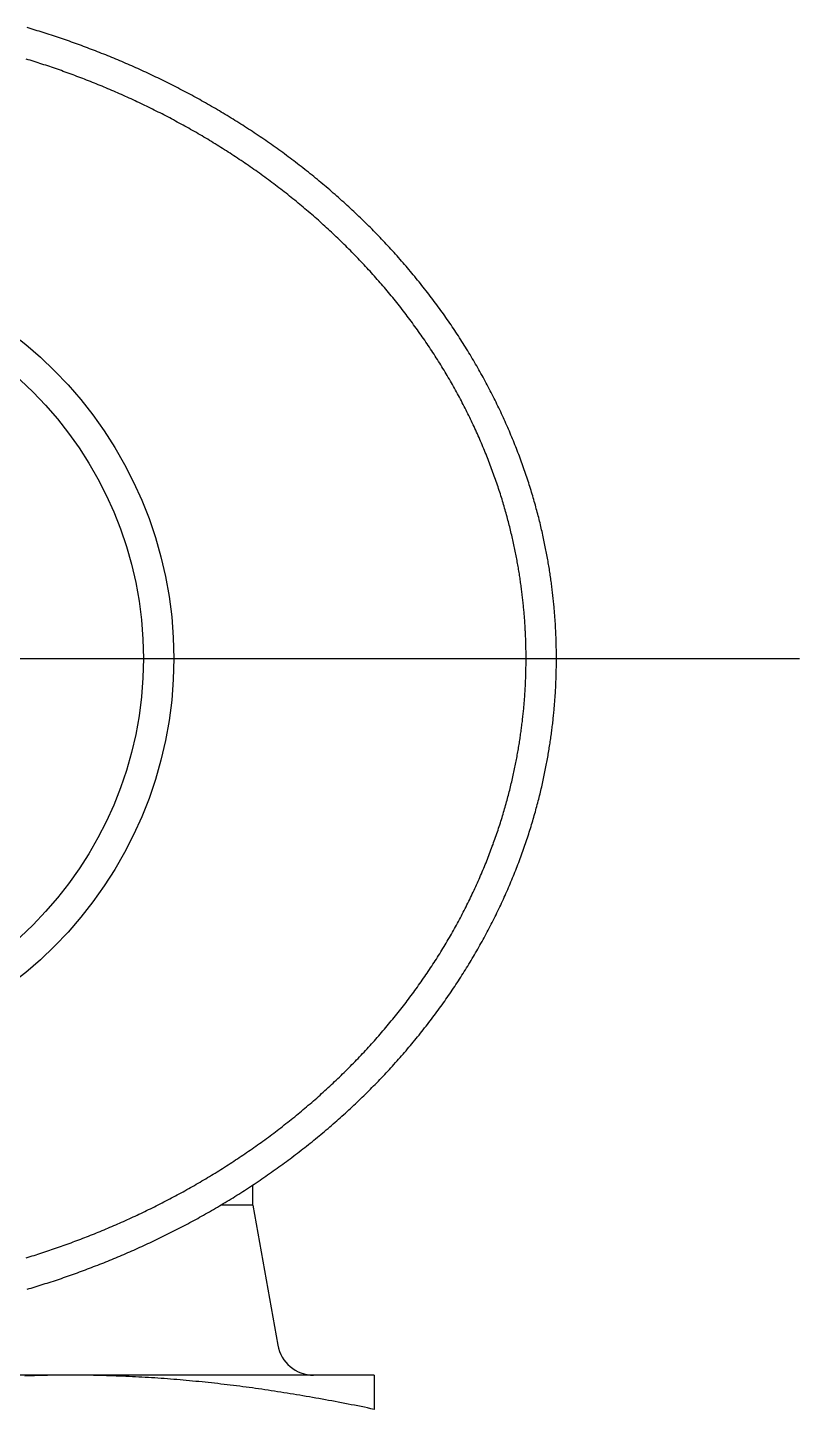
# Model space of a CAD drawing. Extents: x -15.1 to 51.3, y -18.2 to 39.
# Drawn here: x 44.98 to 51.33, y 25.22 to 36.59 of the extents above; entities that cross this region are included whole.
import ezdxf

# ---------------------------------------------------------------- set-up
doc = ezdxf.new("R2010")
doc.units = 0
doc.linetypes.add('CENTER', pattern=[50.8, 31.75, -6.35, 6.35, -6.35])
doc.layers.get('0').update_dxf_attribs({"linetype": 'CONTINUOUS'})
doc.layers.add('CENTER', color=1, linetype='CENTER')

msp = doc.modelspace()

# ---------------------------------------------------------------- linework, layer by layer
at = {"color": 7, "linetype": 'CONTINUOUS'}
for p, q in [((46.833685, 26.9), (46.833685, 27.064752)), ((46.833685, 26.9), (46.570922, 26.9)), ((46.833685, 26.9), (47.039531, 25.747263)), ((47.833685, 25.5), (37.833685, 25.5)), ((47.833685, 25.5), (47.833685, 25.218468))]:
    msp.add_line(p, q, dxfattribs=at)
at = {"color": 7}
for points in [[(49.3337, 31.4, 0), (49.3337, 31.4109, 0), (49.3336, 31.4219, 0), (49.3336, 31.4328, 0), (49.3335, 31.4438, 0), (49.3334, 31.4548, 0), (49.3332, 31.4658, 0), (49.3331, 31.4768, 0), (49.3329, 31.4878, 0), (49.3327, 31.4989, 0), (49.3324, 31.5099, 0), (49.3322, 31.521, 0), (49.3319, 31.5321, 0), (49.3316, 31.5432, 0), (49.3312, 31.5544, 0), (49.3308, 31.5655, 0), (49.3304, 31.5767, 0), (49.33, 31.5879, 0), (49.3295, 31.5991, 0), (49.329, 31.6104, 0), (49.3285, 31.6216, 0), (49.328, 31.6329, 0), (49.3274, 31.6442, 0), (49.3268, 31.6556, 0), (49.3262, 31.6669, 0), (49.3255, 31.6783, 0), (49.3248, 31.6897, 0), (49.3241, 31.7011, 0), (49.3233, 31.7126, 0), (49.3225, 31.7241, 0), (49.3217, 31.7356, 0), (49.3208, 31.7472, 0), (49.32, 31.7588, 0), (49.3191, 31.7704, 0), (49.3181, 31.782, 0), (49.3171, 31.7937, 0), (49.3161, 31.8054, 0), (49.3151, 31.8171, 0), (49.314, 31.8289, 0), (49.3129, 31.8407, 0), (49.3117, 31.8525, 0), (49.3105, 31.8644, 0), (49.3093, 31.8763, 0), (49.3081, 31.8882, 0), (49.3068, 31.9002, 0), (49.3055, 31.9122, 0), (49.3041, 31.9242, 0), (49.3027, 31.9363, 0), (49.3013, 31.9484, 0), (49.2998, 31.9606, 0), (49.2983, 31.9728, 0), (49.2968, 31.985, 0), (49.2952, 31.9973, 0), (49.2936, 32.0096, 0), (49.292, 32.022, 0), (49.2903, 32.0344, 0), (49.2886, 32.0469, 0), (49.2868, 32.0593, 0), (49.285, 32.0719, 0), (49.2832, 32.0845, 0), (49.2813, 32.0971, 0), (49.2793, 32.1098, 0), (49.2774, 32.1225, 0), (49.2754, 32.1353, 0), (49.2733, 32.1481, 0), (49.2712, 32.161, 0), (49.269, 32.1739, 0), (49.2668, 32.1869, 0), (49.2646, 32.1999, 0), (49.2623, 32.213, 0), (49.26, 32.2261, 0), (49.2576, 32.2393, 0), (49.2551, 32.2525, 0), (49.2526, 32.2658, 0), (49.2501, 32.2792, 0), (49.2475, 32.2926, 0), (49.2449, 32.306, 0), (49.2422, 32.3196, 0), (49.2395, 32.3331, 0), (49.2367, 32.3468, 0), (49.2338, 32.3605, 0), (49.2309, 32.3743, 0), (49.2279, 32.3881, 0), (49.2249, 32.402, 0), (49.2218, 32.416, 0), (49.2187, 32.43, 0), (49.2155, 32.4441, 0), (49.2122, 32.4582, 0), (49.2089, 32.4724, 0), (49.2055, 32.4867, 0), (49.2021, 32.5011, 0), (49.1986, 32.5155, 0), (49.195, 32.5299, 0), (49.1914, 32.5444, 0), (49.1877, 32.559, 0), (49.184, 32.5736, 0), (49.1802, 32.5883, 0), (49.1763, 32.603, 0), (49.1723, 32.6178, 0), (49.1683, 32.6326, 0), (49.1643, 32.6475, 0), (49.1601, 32.6624, 0), (49.1559, 32.6774, 0), (49.1517, 32.6924, 0), (49.1473, 32.7075, 0), (49.1429, 32.7226, 0), (49.1385, 32.7378, 0), (49.1339, 32.753, 0), (49.1293, 32.7682, 0), (49.1247, 32.7835, 0), (49.1199, 32.7988, 0), (49.1151, 32.8142, 0), (49.1103, 32.8296, 0), (49.1053, 32.845, 0), (49.1003, 32.8605, 0), (49.0952, 32.876, 0), (49.0901, 32.8915, 0), (49.0849, 32.907, 0), (49.0796, 32.9226, 0), (49.0742, 32.9382, 0), (49.0688, 32.9539, 0), (49.0633, 32.9695, 0), (49.0578, 32.9852, 0), (49.0522, 33.0009, 0), (49.0465, 33.0167, 0), (49.0407, 33.0324, 0), (49.0349, 33.0482, 0), (49.029, 33.064, 0), (49.023, 33.0798, 0), (49.017, 33.0956, 0), (49.0109, 33.1115, 0), (49.0048, 33.1273, 0), (48.9985, 33.1432, 0), (48.9922, 33.1591, 0), (48.9859, 33.175, 0), (48.9794, 33.1909, 0), (48.9729, 33.2068, 0), (48.9664, 33.2227, 0), (48.9597, 33.2386, 0), (48.953, 33.2546, 0), (48.9462, 33.2705, 0), (48.9394, 33.2864, 0), (48.9325, 33.3024, 0), (48.9255, 33.3183, 0), (48.9185, 33.3342, 0), (48.9114, 33.3502, 0), (48.9042, 33.3661, 0), (48.8969, 33.382, 0), (48.8896, 33.398, 0), (48.8823, 33.4139, 0), (48.8748, 33.4298, 0), (48.8673, 33.4457, 0), (48.8598, 33.4616, 0), (48.8521, 33.4775, 0), (48.8444, 33.4934, 0), (48.8367, 33.5092, 0), (48.8289, 33.5251, 0), (48.821, 33.5409, 0), (48.813, 33.5568, 0), (48.805, 33.5726, 0), (48.7969, 33.5884, 0), (48.7888, 33.6042, 0), (48.7806, 33.62, 0), (48.7724, 33.6358, 0), (48.764, 33.6515, 0), (48.7557, 33.6673, 0), (48.7472, 33.683, 0), (48.7387, 33.6987, 0), (48.7301, 33.7144, 0), (48.7215, 33.7301, 0), (48.7128, 33.7457, 0), (48.7041, 33.7614, 0), (48.6953, 33.777, 0), (48.6864, 33.7926, 0), (48.6775, 33.8082, 0), (48.6685, 33.8237, 0), (48.6595, 33.8393, 0), (48.6504, 33.8548, 0), (48.6412, 33.8703, 0), (48.632, 33.8857, 0), (48.6227, 33.9012, 0), (48.6133, 33.9166, 0), (48.6039, 33.932, 0), (48.5945, 33.9473, 0), (48.585, 33.9627, 0), (48.5754, 33.978, 0), (48.5657, 33.9934, 0), (48.556, 34.0086, 0), (48.5463, 34.0239, 0), (48.5364, 34.0392, 0), (48.5266, 34.0544, 0), (48.5166, 34.0696, 0), (48.5066, 34.0848, 0), (48.4965, 34.1, 0), (48.4864, 34.1151, 0), (48.4762, 34.1302, 0), (48.466, 34.1453, 0), (48.4557, 34.1604, 0), (48.4453, 34.1754, 0), (48.4349, 34.1904, 0), (48.4244, 34.2054, 0), (48.4139, 34.2204, 0), (48.4033, 34.2354, 0), (48.3926, 34.2503, 0), (48.3819, 34.2652, 0), (48.3711, 34.2801, 0), (48.3603, 34.2949, 0), (48.3494, 34.3097, 0), (48.3385, 34.3245, 0), (48.3275, 34.3393, 0), (48.3164, 34.3541, 0), (48.3053, 34.3688, 0), (48.2941, 34.3835, 0), (48.2829, 34.3981, 0), (48.2716, 34.4128, 0), (48.2603, 34.4274, 0), (48.2489, 34.442, 0), (48.2374, 34.4565, 0), (48.2259, 34.471, 0), (48.2143, 34.4855, 0), (48.2027, 34.5, 0), (48.191, 34.5144, 0), (48.1793, 34.5288, 0), (48.1675, 34.5432, 0), (48.1556, 34.5576, 0), (48.1437, 34.5719, 0), (48.1318, 34.5862, 0), (48.1198, 34.6004, 0), (48.1077, 34.6147, 0), (48.0956, 34.6289, 0), (48.0834, 34.643, 0), (48.0712, 34.6572, 0), (48.0589, 34.6713, 0), (48.0466, 34.6853, 0), (48.0342, 34.6994, 0), (48.0217, 34.7134, 0), (48.0092, 34.7273, 0), (47.9967, 34.7413, 0), (47.9841, 34.7552, 0), (47.9714, 34.7691, 0), (47.9587, 34.7829, 0), (47.946, 34.7967, 0), (47.9331, 34.8105, 0), (47.9203, 34.8242, 0), (47.9074, 34.8379, 0), (47.8944, 34.8516, 0), (47.8814, 34.8652, 0), (47.8683, 34.8788, 0), (47.8552, 34.8924, 0), (47.842, 34.9059, 0), (47.8287, 34.9194, 0), (47.8155, 34.9328, 0), (47.8021, 34.9462, 0), (47.7888, 34.9596, 0), (47.7753, 34.9729, 0), (47.7618, 34.9862, 0), (47.7483, 34.9995, 0), (47.7347, 35.0127, 0), (47.7211, 35.0259, 0), (47.7075, 35.039, 0), (47.6937, 35.0521, 0), (47.68, 35.0652, 0), (47.6662, 35.0782, 0), (47.6523, 35.0912, 0), (47.6384, 35.1041, 0), (47.6245, 35.117, 0), (47.6105, 35.1299, 0), (47.5964, 35.1427, 0), (47.5824, 35.1555, 0), (47.5682, 35.1682, 0), (47.5541, 35.1809, 0), (47.5399, 35.1935, 0), (47.5256, 35.2062, 0), (47.5113, 35.2187, 0), (47.497, 35.2312, 0), (47.4826, 35.2437, 0), (47.4682, 35.2562, 0), (47.4537, 35.2686, 0), (47.4392, 35.2809, 0), (47.4247, 35.2932, 0), (47.4101, 35.3055, 0), (47.3955, 35.3177, 0), (47.3808, 35.3299, 0), (47.3662, 35.342, 0), (47.3514, 35.3541, 0), (47.3367, 35.3662, 0), (47.3218, 35.3782, 0), (47.307, 35.3901, 0), (47.2921, 35.402, 0), (47.2772, 35.4139, 0), (47.2623, 35.4257, 0), (47.2473, 35.4375, 0), (47.2322, 35.4492, 0), (47.2172, 35.4609, 0), (47.2021, 35.4725, 0), (47.187, 35.4841, 0), (47.1718, 35.4957, 0), (47.1566, 35.5071, 0), (47.1414, 35.5186, 0), (47.1261, 35.53, 0), (47.1109, 35.5413, 0), (47.0955, 35.5526, 0), (47.0802, 35.5639, 0), (47.0648, 35.5751, 0), (47.0494, 35.5863, 0), (47.034, 35.5974, 0), (47.0185, 35.6084, 0), (47.003, 35.6194, 0), (46.9874, 35.6304, 0), (46.9719, 35.6413, 0), (46.9563, 35.6522, 0), (46.9407, 35.663, 0), (46.925, 35.6738, 0), (46.9094, 35.6845, 0), (46.8937, 35.6951, 0), (46.8779, 35.7057, 0), (46.8622, 35.7163, 0), (46.8464, 35.7268, 0), (46.8306, 35.7373, 0), (46.8148, 35.7477, 0), (46.799, 35.758, 0), (46.7831, 35.7683, 0), (46.7672, 35.7786, 0), (46.7513, 35.7888, 0), (46.7354, 35.7989, 0), (46.7194, 35.809, 0), (46.7035, 35.819, 0), (46.6875, 35.829, 0), (46.6715, 35.839, 0), (46.6555, 35.8488, 0), (46.6394, 35.8587, 0), (46.6234, 35.8684, 0), (46.6073, 35.8782, 0), (46.5912, 35.8878, 0), (46.5751, 35.8975, 0), (46.559, 35.907, 0), (46.5429, 35.9165, 0), (46.5267, 35.926, 0), (46.5105, 35.9354, 0), (46.4944, 35.9448, 0), (46.4782, 35.9541, 0), (46.4619, 35.9633, 0), (46.4457, 35.9725, 0), (46.4295, 35.9817, 0), (46.4132, 35.9908, 0), (46.3969, 35.9999, 0), (46.3807, 36.0089, 0), (46.3644, 36.0178, 0), (46.3481, 36.0267, 0), (46.3317, 36.0355, 0), (46.3154, 36.0443, 0), (46.2991, 36.0531, 0), (46.2827, 36.0618, 0), (46.2664, 36.0704, 0), (46.25, 36.079, 0), (46.2336, 36.0875, 0), (46.2172, 36.096, 0), (46.2008, 36.1045, 0), (46.1844, 36.1128, 0), (46.168, 36.1212, 0), (46.1515, 36.1295, 0), (46.1351, 36.1377, 0), (46.1186, 36.1459, 0), (46.1022, 36.154, 0), (46.0857, 36.1621, 0), (46.0693, 36.1701, 0), (46.0528, 36.1781, 0), (46.0363, 36.186, 0), (46.0198, 36.1939, 0), (46.0033, 36.2017, 0), (45.9868, 36.2095, 0), (45.9703, 36.2172, 0), (45.9538, 36.2249, 0), (45.9373, 36.2325, 0), (45.9208, 36.2401, 0), (45.9043, 36.2476, 0), (45.8877, 36.2551, 0), (45.8712, 36.2625, 0), (45.8547, 36.2699, 0), (45.8381, 36.2772, 0), (45.8216, 36.2844, 0), (45.8051, 36.2917, 0), (45.7885, 36.2988, 0), (45.772, 36.306, 0), (45.7555, 36.313, 0), (45.7389, 36.32, 0), (45.7224, 36.327, 0), (45.7058, 36.3339, 0), (45.6893, 36.3408, 0), (45.6728, 36.3476, 0), (45.6562, 36.3544, 0), (45.6397, 36.3611, 0), (45.6231, 36.3678, 0), (45.6066, 36.3744, 0), (45.59, 36.381, 0), (45.5735, 36.3875, 0), (45.5569, 36.394, 0), (45.5404, 36.4005, 0), (45.5238, 36.4069, 0), (45.5073, 36.4132, 0), (45.4907, 36.4195, 0), (45.4741, 36.4258, 0), (45.4576, 36.432, 0), (45.441, 36.4382, 0), (45.4244, 36.4443, 0), (45.4079, 36.4504, 0), (45.3913, 36.4564, 0), (45.3747, 36.4624, 0), (45.3581, 36.4683, 0), (45.3416, 36.4742, 0), (45.325, 36.4801, 0), (45.3084, 36.4859, 0), (45.2918, 36.4916, 0), (45.2752, 36.4973, 0), (45.2586, 36.503, 0), (45.242, 36.5086, 0), (45.2255, 36.5142, 0), (45.2089, 36.5198, 0), (45.1923, 36.5253, 0), (45.1757, 36.5307, 0), (45.1591, 36.5361, 0), (45.1425, 36.5415, 0), (45.1259, 36.5468, 0), (45.1093, 36.5521, 0), (45.0927, 36.5573, 0), (45.0761, 36.5625, 0), (45.0595, 36.5676, 0), (45.0429, 36.5727, 0), (45.0263, 36.5778, 0), (45.0097, 36.5828, 0), (44.9931, 36.5878, 0), (44.9764, 36.5927, 0)], [(49.0837, 31.4, 0), (49.0837, 31.4103, 0), (49.0836, 31.4207, 0), (49.0836, 31.4311, 0), (49.0835, 31.4414, 0), (49.0834, 31.4518, 0), (49.0833, 31.4622, 0), (49.0831, 31.4727, 0), (49.0829, 31.4831, 0), (49.0827, 31.4936, 0), (49.0825, 31.504, 0), (49.0822, 31.5145, 0), (49.082, 31.525, 0), (49.0817, 31.5355, 0), (49.0813, 31.5461, 0), (49.081, 31.5566, 0), (49.0806, 31.5672, 0), (49.0802, 31.5778, 0), (49.0798, 31.5884, 0), (49.0793, 31.5991, 0), (49.0788, 31.6097, 0), (49.0783, 31.6204, 0), (49.0777, 31.6311, 0), (49.0772, 31.6418, 0), (49.0766, 31.6526, 0), (49.0759, 31.6634, 0), (49.0753, 31.6742, 0), (49.0746, 31.685, 0), (49.0739, 31.6958, 0), (49.0731, 31.7067, 0), (49.0723, 31.7176, 0), (49.0715, 31.7285, 0), (49.0707, 31.7395, 0), (49.0698, 31.7505, 0), (49.0689, 31.7615, 0), (49.068, 31.7725, 0), (49.0671, 31.7836, 0), (49.0661, 31.7947, 0), (49.065, 31.8059, 0), (49.064, 31.817, 0), (49.0629, 31.8282, 0), (49.0618, 31.8395, 0), (49.0606, 31.8507, 0), (49.0595, 31.862, 0), (49.0582, 31.8733, 0), (49.057, 31.8847, 0), (49.0557, 31.8961, 0), (49.0544, 31.9076, 0), (49.053, 31.919, 0), (49.0517, 31.9305, 0), (49.0502, 31.9421, 0), (49.0488, 31.9537, 0), (49.0473, 31.9653, 0), (49.0458, 31.977, 0), (49.0442, 31.9887, 0), (49.0426, 32.0004, 0), (49.041, 32.0122, 0), (49.0393, 32.024, 0), (49.0376, 32.0359, 0), (49.0359, 32.0478, 0), (49.0341, 32.0598, 0), (49.0322, 32.0718, 0), (49.0304, 32.0838, 0), (49.0285, 32.0959, 0), (49.0265, 32.1081, 0), (49.0245, 32.1202, 0), (49.0225, 32.1325, 0), (49.0204, 32.1448, 0), (49.0183, 32.1571, 0), (49.0161, 32.1695, 0), (49.0139, 32.1819, 0), (49.0116, 32.1944, 0), (49.0093, 32.2069, 0), (49.007, 32.2195, 0), (49.0046, 32.2322, 0), (49.0021, 32.2449, 0), (48.9996, 32.2576, 0), (48.9971, 32.2704, 0), (48.9945, 32.2833, 0), (48.9918, 32.2962, 0), (48.9891, 32.3092, 0), (48.9864, 32.3222, 0), (48.9836, 32.3353, 0), (48.9807, 32.3485, 0), (48.9778, 32.3617, 0), (48.9748, 32.375, 0), (48.9718, 32.3884, 0), (48.9687, 32.4018, 0), (48.9655, 32.4153, 0), (48.9623, 32.4288, 0), (48.9591, 32.4424, 0), (48.9558, 32.456, 0), (48.9524, 32.4697, 0), (48.949, 32.4835, 0), (48.9455, 32.4973, 0), (48.9419, 32.5111, 0), (48.9383, 32.525, 0), (48.9346, 32.539, 0), (48.9309, 32.553, 0), (48.9271, 32.567, 0), (48.9232, 32.5811, 0), (48.9193, 32.5953, 0), (48.9153, 32.6095, 0), (48.9113, 32.6237, 0), (48.9072, 32.638, 0), (48.903, 32.6524, 0), (48.8988, 32.6667, 0), (48.8945, 32.6811, 0), (48.8901, 32.6956, 0), (48.8857, 32.7101, 0), (48.8812, 32.7246, 0), (48.8766, 32.7392, 0), (48.872, 32.7538, 0), (48.8673, 32.7684, 0), (48.8626, 32.7831, 0), (48.8578, 32.7978, 0), (48.8529, 32.8125, 0), (48.8479, 32.8273, 0), (48.8429, 32.842, 0), (48.8379, 32.8568, 0), (48.8327, 32.8717, 0), (48.8275, 32.8865, 0), (48.8222, 32.9014, 0), (48.8169, 32.9163, 0), (48.8115, 32.9313, 0), (48.8061, 32.9462, 0), (48.8005, 32.9612, 0), (48.7949, 32.9762, 0), (48.7893, 32.9912, 0), (48.7836, 33.0062, 0), (48.7778, 33.0212, 0), (48.7719, 33.0363, 0), (48.766, 33.0514, 0), (48.76, 33.0664, 0), (48.754, 33.0815, 0), (48.7479, 33.0966, 0), (48.7417, 33.1117, 0), (48.7355, 33.1268, 0), (48.7292, 33.142, 0), (48.7228, 33.1571, 0), (48.7164, 33.1722, 0), (48.7099, 33.1874, 0), (48.7033, 33.2025, 0), (48.6967, 33.2177, 0), (48.69, 33.2328, 0), (48.6832, 33.2479, 0), (48.6764, 33.2631, 0), (48.6695, 33.2782, 0), (48.6626, 33.2933, 0), (48.6556, 33.3085, 0), (48.6485, 33.3236, 0), (48.6414, 33.3387, 0), (48.6342, 33.3538, 0), (48.6269, 33.3689, 0), (48.6196, 33.384, 0), (48.6122, 33.3991, 0), (48.6048, 33.4142, 0), (48.5973, 33.4292, 0), (48.5898, 33.4443, 0), (48.5821, 33.4593, 0), (48.5745, 33.4744, 0), (48.5667, 33.4894, 0), (48.5589, 33.5044, 0), (48.5511, 33.5194, 0), (48.5432, 33.5344, 0), (48.5352, 33.5494, 0), (48.5272, 33.5644, 0), (48.5191, 33.5793, 0), (48.5109, 33.5942, 0), (48.5027, 33.6091, 0), (48.4945, 33.624, 0), (48.4861, 33.6389, 0), (48.4777, 33.6538, 0), (48.4693, 33.6686, 0), (48.4608, 33.6835, 0), (48.4523, 33.6983, 0), (48.4436, 33.7131, 0), (48.435, 33.7278, 0), (48.4263, 33.7426, 0), (48.4175, 33.7573, 0), (48.4086, 33.772, 0), (48.3997, 33.7867, 0), (48.3908, 33.8013, 0), (48.3818, 33.816, 0), (48.3727, 33.8306, 0), (48.3636, 33.8452, 0), (48.3544, 33.8598, 0), (48.3451, 33.8744, 0), (48.3358, 33.8889, 0), (48.3265, 33.9035, 0), (48.3171, 33.918, 0), (48.3076, 33.9325, 0), (48.298, 33.9469, 0), (48.2885, 33.9614, 0), (48.2788, 33.9758, 0), (48.2691, 33.9902, 0), (48.2593, 34.0046, 0), (48.2495, 34.019, 0), (48.2396, 34.0333, 0), (48.2297, 34.0477, 0), (48.2197, 34.062, 0), (48.2096, 34.0762, 0), (48.1995, 34.0905, 0), (48.1894, 34.1047, 0), (48.1791, 34.119, 0), (48.1689, 34.1331, 0), (48.1585, 34.1473, 0), (48.1482, 34.1615, 0), (48.1377, 34.1756, 0), (48.1272, 34.1897, 0), (48.1167, 34.2037, 0), (48.106, 34.2178, 0), (48.0954, 34.2318, 0), (48.0847, 34.2458, 0), (48.0739, 34.2598, 0), (48.0631, 34.2737, 0), (48.0522, 34.2877, 0), (48.0412, 34.3015, 0), (48.0302, 34.3154, 0), (48.0192, 34.3293, 0), (48.0081, 34.3431, 0), (47.9969, 34.3569, 0), (47.9857, 34.3706, 0), (47.9745, 34.3844, 0), (47.9632, 34.3981, 0), (47.9518, 34.4117, 0), (47.9404, 34.4254, 0), (47.9289, 34.439, 0), (47.9174, 34.4526, 0), (47.9058, 34.4662, 0), (47.8941, 34.4797, 0), (47.8824, 34.4932, 0), (47.8707, 34.5067, 0), (47.8589, 34.5202, 0), (47.8471, 34.5336, 0), (47.8352, 34.547, 0), (47.8232, 34.5603, 0), (47.8112, 34.5736, 0), (47.7992, 34.5869, 0), (47.7871, 34.6002, 0), (47.7749, 34.6134, 0), (47.7627, 34.6266, 0), (47.7504, 34.6398, 0), (47.7381, 34.653, 0), (47.7258, 34.6661, 0), (47.7134, 34.6791, 0), (47.7009, 34.6922, 0), (47.6884, 34.7052, 0), (47.6758, 34.7182, 0), (47.6632, 34.7311, 0), (47.6506, 34.744, 0), (47.6378, 34.7569, 0), (47.6251, 34.7697, 0), (47.6123, 34.7825, 0), (47.5994, 34.7953, 0), (47.5865, 34.808, 0), (47.5736, 34.8207, 0), (47.5606, 34.8334, 0), (47.5475, 34.846, 0), (47.5344, 34.8586, 0), (47.5213, 34.8711, 0), (47.5081, 34.8836, 0), (47.4949, 34.8961, 0), (47.4816, 34.9085, 0), (47.4683, 34.9209, 0), (47.4549, 34.9333, 0), (47.4415, 34.9456, 0), (47.4281, 34.9579, 0), (47.4146, 34.9701, 0), (47.401, 34.9823, 0), (47.3875, 34.9945, 0), (47.3738, 35.0066, 0), (47.3602, 35.0187, 0), (47.3465, 35.0308, 0), (47.3327, 35.0428, 0), (47.319, 35.0547, 0), (47.3051, 35.0667, 0), (47.2913, 35.0786, 0), (47.2774, 35.0904, 0), (47.2634, 35.1022, 0), (47.2494, 35.114, 0), (47.2354, 35.1257, 0), (47.2214, 35.1374, 0), (47.2073, 35.149, 0), (47.1931, 35.1606, 0), (47.179, 35.1722, 0), (47.1648, 35.1837, 0), (47.1505, 35.1952, 0), (47.1362, 35.2066, 0), (47.1219, 35.218, 0), (47.1076, 35.2293, 0), (47.0932, 35.2406, 0), (47.0788, 35.2519, 0), (47.0643, 35.2631, 0), (47.0498, 35.2743, 0), (47.0353, 35.2854, 0), (47.0208, 35.2965, 0), (47.0062, 35.3075, 0), (46.9915, 35.3185, 0), (46.9769, 35.3294, 0), (46.9622, 35.3403, 0), (46.9475, 35.3512, 0), (46.9328, 35.362, 0), (46.918, 35.3728, 0), (46.9032, 35.3835, 0), (46.8883, 35.3942, 0), (46.8735, 35.4048, 0), (46.8586, 35.4154, 0), (46.8437, 35.4259, 0), (46.8287, 35.4364, 0), (46.8137, 35.4468, 0), (46.7987, 35.4572, 0), (46.7837, 35.4675, 0), (46.7686, 35.4778, 0), (46.7536, 35.4881, 0), (46.7384, 35.4983, 0), (46.7233, 35.5084, 0), (46.7081, 35.5185, 0), (46.6929, 35.5286, 0), (46.6777, 35.5386, 0), (46.6625, 35.5486, 0), (46.6473, 35.5585, 0), (46.632, 35.5683, 0), (46.6167, 35.5781, 0), (46.6014, 35.5879, 0), (46.586, 35.5976, 0), (46.5707, 35.6072, 0), (46.5553, 35.6168, 0), (46.5399, 35.6264, 0), (46.5245, 35.6359, 0), (46.5091, 35.6453, 0), (46.4936, 35.6547, 0), (46.4782, 35.6641, 0), (46.4627, 35.6734, 0), (46.4472, 35.6827, 0), (46.4317, 35.6919, 0), (46.4162, 35.701, 0), (46.4006, 35.7101, 0), (46.385, 35.7192, 0), (46.3695, 35.7282, 0), (46.3539, 35.7372, 0), (46.3383, 35.7461, 0), (46.3226, 35.7549, 0), (46.307, 35.7638, 0), (46.2914, 35.7725, 0), (46.2757, 35.7812, 0), (46.26, 35.7899, 0), (46.2443, 35.7985, 0), (46.2286, 35.8071, 0), (46.2129, 35.8156, 0), (46.1972, 35.8241, 0), (46.1814, 35.8325, 0), (46.1657, 35.8409, 0), (46.1499, 35.8492, 0), (46.1342, 35.8574, 0), (46.1184, 35.8657, 0), (46.1026, 35.8738, 0), (46.0868, 35.882, 0), (46.071, 35.89, 0), (46.0551, 35.8981, 0), (46.0393, 35.9061, 0), (46.0235, 35.914, 0), (46.0076, 35.9219, 0), (45.9918, 35.9297, 0), (45.9759, 35.9375, 0), (45.96, 35.9452, 0), (45.9442, 35.9529, 0), (45.9283, 35.9605, 0), (45.9124, 35.9681, 0), (45.8965, 35.9757, 0), (45.8806, 35.9832, 0), (45.8647, 35.9906, 0), (45.8488, 35.998, 0), (45.8329, 36.0054, 0), (45.8169, 36.0127, 0), (45.801, 36.0199, 0), (45.7851, 36.0271, 0), (45.7691, 36.0343, 0), (45.7532, 36.0414, 0), (45.7373, 36.0484, 0), (45.7213, 36.0554, 0), (45.7054, 36.0624, 0), (45.6894, 36.0693, 0), (45.6735, 36.0762, 0), (45.6575, 36.083, 0), (45.6416, 36.0898, 0), (45.6256, 36.0965, 0), (45.6097, 36.1032, 0), (45.5937, 36.1098, 0), (45.5777, 36.1164, 0), (45.5618, 36.1229, 0), (45.5458, 36.1294, 0), (45.5299, 36.1358, 0), (45.5139, 36.1422, 0), (45.4979, 36.1486, 0), (45.482, 36.1549, 0), (45.466, 36.1612, 0), (45.45, 36.1674, 0), (45.4341, 36.1735, 0), (45.4181, 36.1797, 0), (45.4021, 36.1858, 0), (45.3861, 36.1918, 0), (45.3701, 36.1978, 0), (45.3541, 36.2037, 0), (45.3381, 36.2097, 0), (45.3222, 36.2155, 0), (45.3062, 36.2213, 0), (45.2902, 36.2271, 0), (45.2742, 36.2328, 0), (45.2582, 36.2385, 0), (45.2422, 36.2442, 0), (45.2261, 36.2498, 0), (45.2101, 36.2553, 0), (45.1941, 36.2609, 0), (45.1781, 36.2663, 0), (45.1621, 36.2718, 0), (45.1461, 36.2772, 0), (45.1301, 36.2825, 0), (45.114, 36.2878, 0), (45.098, 36.2931, 0), (45.082, 36.2983, 0), (45.066, 36.3035, 0), (45.0499, 36.3086, 0), (45.0339, 36.3137, 0), (45.0179, 36.3187, 0), (45.0018, 36.3237, 0), (44.9858, 36.3287, 0), (44.9698, 36.3336, 0)], [(44.9697, 26.4664, 0), (44.9857, 26.4713, 0), (45.0018, 26.4763, 0), (45.0178, 26.4813, 0), (45.0338, 26.4864, 0), (45.0499, 26.4915, 0), (45.0659, 26.4966, 0), (45.0819, 26.5018, 0), (45.0979, 26.507, 0), (45.114, 26.5123, 0), (45.13, 26.5176, 0), (45.146, 26.5229, 0), (45.162, 26.5283, 0), (45.178, 26.5337, 0), (45.1941, 26.5392, 0), (45.2101, 26.5447, 0), (45.2261, 26.5503, 0), (45.2421, 26.5559, 0), (45.2581, 26.5615, 0), (45.2741, 26.5672, 0), (45.2902, 26.5729, 0), (45.3062, 26.5787, 0), (45.3222, 26.5845, 0), (45.3382, 26.5904, 0), (45.3542, 26.5963, 0), (45.3702, 26.6023, 0), (45.3862, 26.6083, 0), (45.4022, 26.6143, 0), (45.4183, 26.6204, 0), (45.4343, 26.6265, 0), (45.4503, 26.6327, 0), (45.4663, 26.6389, 0), (45.4823, 26.6452, 0), (45.4983, 26.6515, 0), (45.5143, 26.6579, 0), (45.5303, 26.6643, 0), (45.5463, 26.6707, 0), (45.5622, 26.6772, 0), (45.5782, 26.6838, 0), (45.5942, 26.6904, 0), (45.6102, 26.697, 0), (45.6262, 26.7037, 0), (45.6421, 26.7104, 0), (45.6581, 26.7172, 0), (45.6741, 26.724, 0), (45.69, 26.7309, 0), (45.706, 26.7378, 0), (45.7219, 26.7448, 0), (45.7379, 26.7518, 0), (45.7538, 26.7588, 0), (45.7697, 26.7659, 0), (45.7856, 26.7731, 0), (45.8016, 26.7803, 0), (45.8175, 26.7875, 0), (45.8334, 26.7948, 0), (45.8493, 26.8021, 0), (45.8652, 26.8095, 0), (45.8811, 26.817, 0), (45.8969, 26.8244, 0), (45.9128, 26.832, 0), (45.9287, 26.8395, 0), (45.9445, 26.8472, 0), (45.9604, 26.8548, 0), (45.9762, 26.8626, 0), (45.9921, 26.8703, 0), (46.0079, 26.8782, 0), (46.0237, 26.886, 0), (46.0395, 26.8939, 0), (46.0553, 26.9019, 0), (46.0711, 26.9099, 0), (46.0869, 26.918, 0), (46.1027, 26.9261, 0), (46.1184, 26.9342, 0), (46.1342, 26.9425, 0), (46.1499, 26.9507, 0), (46.1657, 26.959, 0), (46.1814, 26.9674, 0), (46.1971, 26.9758, 0), (46.2128, 26.9842, 0), (46.2285, 26.9928, 0), (46.2442, 27.0013, 0), (46.2599, 27.0099, 0), (46.2755, 27.0186, 0), (46.2912, 27.0273, 0), (46.3068, 27.036, 0), (46.3224, 27.0449, 0), (46.338, 27.0537, 0), (46.3536, 27.0626, 0), (46.3692, 27.0716, 0), (46.3848, 27.0806, 0), (46.4004, 27.0897, 0), (46.4159, 27.0988, 0), (46.4314, 27.1079, 0), (46.447, 27.1172, 0), (46.4625, 27.1264, 0), (46.478, 27.1357, 0), (46.4935, 27.1451, 0), (46.5089, 27.1545, 0), (46.5244, 27.164, 0), (46.5398, 27.1735, 0), (46.5552, 27.1831, 0), (46.5706, 27.1927, 0), (46.586, 27.2024, 0), (46.6013, 27.2121, 0), (46.6166, 27.2219, 0), (46.6319, 27.2317, 0), (46.6472, 27.2416, 0), (46.6625, 27.2515, 0), (46.6777, 27.2614, 0), (46.6929, 27.2715, 0), (46.7081, 27.2815, 0), (46.7232, 27.2916, 0), (46.7384, 27.3018, 0), (46.7535, 27.312, 0), (46.7686, 27.3222, 0), (46.7836, 27.3325, 0), (46.7987, 27.3429, 0), (46.8137, 27.3533, 0), (46.8286, 27.3637, 0), (46.8436, 27.3742, 0), (46.8585, 27.3847, 0), (46.8734, 27.3953, 0), (46.8883, 27.406, 0), (46.9031, 27.4166, 0), (46.9179, 27.4273, 0), (46.9327, 27.4381, 0), (46.9474, 27.4489, 0), (46.9622, 27.4598, 0), (46.9768, 27.4707, 0), (46.9915, 27.4816, 0), (47.0061, 27.4926, 0), (47.0207, 27.5036, 0), (47.0353, 27.5147, 0), (47.0498, 27.5258, 0), (47.0643, 27.537, 0), (47.0787, 27.5482, 0), (47.0932, 27.5594, 0), (47.1075, 27.5707, 0), (47.1219, 27.5821, 0), (47.1362, 27.5935, 0), (47.1505, 27.6049, 0), (47.1647, 27.6163, 0), (47.179, 27.6279, 0), (47.1931, 27.6394, 0), (47.2073, 27.651, 0), (47.2214, 27.6626, 0), (47.2354, 27.6743, 0), (47.2495, 27.686, 0), (47.2634, 27.6978, 0), (47.2774, 27.7096, 0), (47.2913, 27.7214, 0), (47.3052, 27.7333, 0), (47.319, 27.7452, 0), (47.3328, 27.7572, 0), (47.3465, 27.7692, 0), (47.3602, 27.7812, 0), (47.3739, 27.7933, 0), (47.3875, 27.8055, 0), (47.4011, 27.8176, 0), (47.4146, 27.8298, 0), (47.4281, 27.8421, 0), (47.4416, 27.8543, 0), (47.455, 27.8667, 0), (47.4683, 27.879, 0), (47.4816, 27.8914, 0), (47.4949, 27.9039, 0), (47.5081, 27.9163, 0), (47.5213, 27.9288, 0), (47.5345, 27.9414, 0), (47.5475, 27.954, 0), (47.5606, 27.9666, 0), (47.5736, 27.9793, 0), (47.5865, 27.992, 0), (47.5994, 28.0047, 0), (47.6123, 28.0175, 0), (47.6251, 28.0303, 0), (47.6378, 28.0431, 0), (47.6505, 28.056, 0), (47.6632, 28.0689, 0), (47.6758, 28.0818, 0), (47.6883, 28.0948, 0), (47.7008, 28.1078, 0), (47.7133, 28.1208, 0), (47.7257, 28.1339, 0), (47.7381, 28.147, 0), (47.7504, 28.1602, 0), (47.7626, 28.1733, 0), (47.7748, 28.1865, 0), (47.787, 28.1998, 0), (47.7991, 28.213, 0), (47.8111, 28.2263, 0), (47.8231, 28.2397, 0), (47.8351, 28.253, 0), (47.847, 28.2664, 0), (47.8588, 28.2798, 0), (47.8706, 28.2933, 0), (47.8824, 28.3068, 0), (47.8941, 28.3203, 0), (47.9057, 28.3338, 0), (47.9173, 28.3474, 0), (47.9288, 28.361, 0), (47.9403, 28.3746, 0), (47.9517, 28.3883, 0), (47.9631, 28.402, 0), (47.9744, 28.4157, 0), (47.9857, 28.4294, 0), (47.9969, 28.4432, 0), (48.0081, 28.457, 0), (48.0192, 28.4708, 0), (48.0302, 28.4846, 0), (48.0412, 28.4985, 0), (48.0522, 28.5124, 0), (48.0631, 28.5263, 0), (48.0739, 28.5403, 0), (48.0847, 28.5542, 0), (48.0954, 28.5682, 0), (48.1061, 28.5823, 0), (48.1167, 28.5963, 0), (48.1273, 28.6104, 0), (48.1378, 28.6245, 0), (48.1482, 28.6386, 0), (48.1586, 28.6527, 0), (48.1689, 28.6669, 0), (48.1792, 28.6811, 0), (48.1894, 28.6953, 0), (48.1996, 28.7096, 0), (48.2097, 28.7238, 0), (48.2198, 28.7381, 0), (48.2298, 28.7524, 0), (48.2397, 28.7667, 0), (48.2496, 28.7811, 0), (48.2594, 28.7954, 0), (48.2692, 28.8098, 0), (48.2789, 28.8242, 0), (48.2885, 28.8387, 0), (48.2981, 28.8531, 0), (48.3076, 28.8676, 0), (48.3171, 28.8821, 0), (48.3265, 28.8966, 0), (48.3359, 28.9111, 0), (48.3452, 28.9256, 0), (48.3544, 28.9402, 0), (48.3636, 28.9548, 0), (48.3727, 28.9694, 0), (48.3818, 28.984, 0), (48.3908, 28.9987, 0), (48.3998, 29.0134, 0), (48.4087, 29.028, 0), (48.4175, 29.0428, 0), (48.4263, 29.0575, 0), (48.435, 29.0722, 0), (48.4437, 29.087, 0), (48.4523, 29.1018, 0), (48.4608, 29.1166, 0), (48.4693, 29.1314, 0), (48.4778, 29.1462, 0), (48.4861, 29.1611, 0), (48.4945, 29.1759, 0), (48.5027, 29.1908, 0), (48.5109, 29.2057, 0), (48.5191, 29.2206, 0), (48.5272, 29.2356, 0), (48.5352, 29.2505, 0), (48.5432, 29.2655, 0), (48.5511, 29.2805, 0), (48.5589, 29.2955, 0), (48.5667, 29.3105, 0), (48.5744, 29.3255, 0), (48.5821, 29.3405, 0), (48.5897, 29.3556, 0), (48.5973, 29.3706, 0), (48.6048, 29.3857, 0), (48.6122, 29.4008, 0), (48.6196, 29.4159, 0), (48.6269, 29.431, 0), (48.6342, 29.4461, 0), (48.6414, 29.4612, 0), (48.6485, 29.4764, 0), (48.6556, 29.4915, 0), (48.6626, 29.5066, 0), (48.6695, 29.5218, 0), (48.6764, 29.5369, 0), (48.6832, 29.5521, 0), (48.6899, 29.5672, 0), (48.6966, 29.5824, 0), (48.7033, 29.5975, 0), (48.7098, 29.6126, 0), (48.7163, 29.6278, 0), (48.7228, 29.6429, 0), (48.7291, 29.658, 0), (48.7354, 29.6732, 0), (48.7417, 29.6883, 0), (48.7479, 29.7034, 0), (48.754, 29.7185, 0), (48.76, 29.7336, 0), (48.766, 29.7486, 0), (48.7719, 29.7637, 0), (48.7778, 29.7788, 0), (48.7836, 29.7938, 0), (48.7893, 29.8088, 0), (48.795, 29.8238, 0), (48.8006, 29.8388, 0), (48.8061, 29.8538, 0), (48.8116, 29.8687, 0), (48.817, 29.8836, 0), (48.8223, 29.8985, 0), (48.8276, 29.9134, 0), (48.8328, 29.9283, 0), (48.8379, 29.9431, 0), (48.843, 29.9579, 0), (48.848, 29.9727, 0), (48.8529, 29.9875, 0), (48.8578, 30.0022, 0), (48.8626, 30.0169, 0), (48.8673, 30.0316, 0), (48.872, 30.0462, 0), (48.8766, 30.0608, 0), (48.8812, 30.0754, 0), (48.8857, 30.0899, 0), (48.8901, 30.1044, 0), (48.8945, 30.1189, 0), (48.8988, 30.1333, 0), (48.903, 30.1477, 0), (48.9072, 30.162, 0), (48.9113, 30.1763, 0), (48.9153, 30.1905, 0), (48.9193, 30.2047, 0), (48.9232, 30.2189, 0), (48.9271, 30.233, 0), (48.9309, 30.2471, 0), (48.9346, 30.2611, 0), (48.9383, 30.275, 0), (48.9419, 30.289, 0), (48.9455, 30.3028, 0), (48.949, 30.3166, 0), (48.9524, 30.3304, 0), (48.9558, 30.3441, 0), (48.9591, 30.3577, 0), (48.9624, 30.3713, 0), (48.9656, 30.3848, 0), (48.9687, 30.3983, 0), (48.9718, 30.4117, 0), (48.9748, 30.425, 0), (48.9778, 30.4383, 0), (48.9807, 30.4515, 0), (48.9836, 30.4646, 0), (48.9864, 30.4777, 0), (48.9891, 30.4908, 0), (48.9918, 30.5037, 0), (48.9945, 30.5167, 0), (48.9971, 30.5295, 0), (48.9996, 30.5423, 0), (49.0021, 30.5551, 0), (49.0046, 30.5678, 0), (49.007, 30.5804, 0), (49.0093, 30.593, 0), (49.0116, 30.6056, 0), (49.0139, 30.6181, 0), (49.0161, 30.6305, 0), (49.0183, 30.6429, 0), (49.0204, 30.6552, 0), (49.0225, 30.6675, 0), (49.0245, 30.6797, 0), (49.0265, 30.6919, 0), (49.0285, 30.7041, 0), (49.0304, 30.7162, 0), (49.0322, 30.7282, 0), (49.0341, 30.7402, 0), (49.0359, 30.7522, 0), (49.0376, 30.7641, 0), (49.0393, 30.776, 0), (49.041, 30.7878, 0), (49.0426, 30.7996, 0), (49.0442, 30.8113, 0), (49.0458, 30.8231, 0), (49.0474, 30.8347, 0), (49.0488, 30.8463, 0), (49.0503, 30.8579, 0), (49.0517, 30.8695, 0), (49.0531, 30.881, 0), (49.0545, 30.8925, 0), (49.0558, 30.9039, 0), (49.0571, 30.9153, 0), (49.0583, 30.9267, 0), (49.0596, 30.938, 0), (49.0607, 30.9493, 0), (49.0619, 30.9606, 0), (49.063, 30.9718, 0), (49.0641, 30.983, 0), (49.0652, 30.9942, 0), (49.0662, 31.0053, 0), (49.0672, 31.0164, 0), (49.0681, 31.0275, 0), (49.0691, 31.0385, 0), (49.0699, 31.0496, 0), (49.0708, 31.0605, 0), (49.0716, 31.0715, 0), (49.0724, 31.0824, 0), (49.0732, 31.0933, 0), (49.074, 31.1042, 0), (49.0747, 31.1151, 0), (49.0754, 31.1259, 0), (49.076, 31.1367, 0), (49.0766, 31.1474, 0), (49.0772, 31.1582, 0), (49.0778, 31.1689, 0), (49.0783, 31.1796, 0), (49.0789, 31.1903, 0), (49.0793, 31.201, 0), (49.0798, 31.2116, 0), (49.0802, 31.2222, 0), (49.0806, 31.2328, 0), (49.081, 31.2434, 0), (49.0814, 31.2539, 0), (49.0817, 31.2645, 0), (49.082, 31.275, 0), (49.0823, 31.2855, 0), (49.0825, 31.296, 0), (49.0827, 31.3064, 0), (49.0829, 31.3169, 0), (49.0831, 31.3273, 0), (49.0833, 31.3378, 0), (49.0834, 31.3482, 0), (49.0835, 31.3586, 0), (49.0836, 31.3689, 0), (49.0836, 31.3793, 0), (49.0837, 31.3897, 0), (49.0837, 31.4, 0)], [(44.9764, 26.2074, 0), (44.993, 26.2123, 0), (45.0096, 26.2173, 0), (45.0262, 26.2223, 0), (45.0428, 26.2273, 0), (45.0594, 26.2324, 0), (45.076, 26.2376, 0), (45.0926, 26.2428, 0), (45.1092, 26.248, 0), (45.1258, 26.2533, 0), (45.1424, 26.2586, 0), (45.159, 26.264, 0), (45.1756, 26.2694, 0), (45.1922, 26.2748, 0), (45.2088, 26.2803, 0), (45.2254, 26.2859, 0), (45.242, 26.2914, 0), (45.2586, 26.2971, 0), (45.2752, 26.3027, 0), (45.2917, 26.3084, 0), (45.3083, 26.3142, 0), (45.3249, 26.32, 0), (45.3415, 26.3258, 0), (45.3581, 26.3317, 0), (45.3747, 26.3377, 0), (45.3913, 26.3437, 0), (45.4079, 26.3497, 0), (45.4245, 26.3558, 0), (45.4411, 26.3619, 0), (45.4577, 26.3681, 0), (45.4743, 26.3743, 0), (45.4909, 26.3805, 0), (45.5074, 26.3869, 0), (45.524, 26.3932, 0), (45.5406, 26.3996, 0), (45.5572, 26.4061, 0), (45.5738, 26.4126, 0), (45.5904, 26.4191, 0), (45.607, 26.4257, 0), (45.6235, 26.4323, 0), (45.6401, 26.439, 0), (45.6567, 26.4458, 0), (45.6733, 26.4525, 0), (45.6898, 26.4594, 0), (45.7064, 26.4663, 0), (45.7229, 26.4732, 0), (45.7395, 26.4802, 0), (45.7561, 26.4872, 0), (45.7726, 26.4943, 0), (45.7892, 26.5014, 0), (45.8057, 26.5085, 0), (45.8222, 26.5158, 0), (45.8388, 26.523, 0), (45.8553, 26.5303, 0), (45.8718, 26.5377, 0), (45.8883, 26.5451, 0), (45.9048, 26.5526, 0), (45.9213, 26.5601, 0), (45.9378, 26.5677, 0), (45.9543, 26.5753, 0), (45.9708, 26.5829, 0), (45.9873, 26.5906, 0), (46.0038, 26.5984, 0), (46.0203, 26.6062, 0), (46.0367, 26.6141, 0), (46.0532, 26.622, 0), (46.0696, 26.63, 0), (46.0861, 26.638, 0), (46.1025, 26.646, 0), (46.1189, 26.6541, 0), (46.1353, 26.6623, 0), (46.1517, 26.6705, 0), (46.1681, 26.6788, 0), (46.1845, 26.6871, 0), (46.2009, 26.6955, 0), (46.2173, 26.7039, 0), (46.2337, 26.7124, 0), (46.25, 26.7209, 0), (46.2664, 26.7295, 0), (46.2827, 26.7381, 0), (46.299, 26.7468, 0), (46.3153, 26.7555, 0), (46.3316, 26.7643, 0), (46.3479, 26.7731, 0), (46.3642, 26.782, 0), (46.3805, 26.791, 0), (46.3968, 26.7999, 0), (46.413, 26.809, 0), (46.4293, 26.8181, 0), (46.4455, 26.8272, 0), (46.4617, 26.8364, 0), (46.4779, 26.8457, 0), (46.4941, 26.855, 0), (46.5103, 26.8644, 0), (46.5265, 26.8738, 0), (46.5426, 26.8833, 0), (46.5588, 26.8928, 0), (46.5749, 26.9024, 0), (46.591, 26.912, 0), (46.6071, 26.9217, 0), (46.6232, 26.9314, 0), (46.6393, 26.9412, 0), (46.6553, 26.9511, 0), (46.6714, 26.961, 0), (46.6874, 26.9709, 0), (46.7034, 26.9809, 0), (46.7194, 26.991, 0), (46.7353, 27.0011, 0), (46.7513, 27.0112, 0), (46.7672, 27.0214, 0), (46.7831, 27.0317, 0), (46.7989, 27.042, 0), (46.8148, 27.0524, 0), (46.8306, 27.0628, 0), (46.8464, 27.0733, 0), (46.8621, 27.0838, 0), (46.8779, 27.0943, 0), (46.8936, 27.105, 0), (46.9093, 27.1156, 0), (46.925, 27.1263, 0), (46.9406, 27.1371, 0), (46.9562, 27.1479, 0), (46.9718, 27.1588, 0), (46.9874, 27.1697, 0), (47.0029, 27.1807, 0), (47.0184, 27.1917, 0), (47.0339, 27.2027, 0), (47.0493, 27.2138, 0), (47.0647, 27.225, 0), (47.0801, 27.2362, 0), (47.0955, 27.2475, 0), (47.1108, 27.2588, 0), (47.1261, 27.2701, 0), (47.1413, 27.2815, 0), (47.1566, 27.2929, 0), (47.1718, 27.3044, 0), (47.1869, 27.316, 0), (47.2021, 27.3276, 0), (47.2172, 27.3392, 0), (47.2322, 27.3509, 0), (47.2472, 27.3626, 0), (47.2622, 27.3744, 0), (47.2772, 27.3862, 0), (47.2921, 27.398, 0), (47.307, 27.4099, 0), (47.3218, 27.4219, 0), (47.3367, 27.4339, 0), (47.3514, 27.4459, 0), (47.3662, 27.458, 0), (47.3809, 27.4701, 0), (47.3955, 27.4823, 0), (47.4101, 27.4945, 0), (47.4247, 27.5068, 0), (47.4393, 27.5191, 0), (47.4538, 27.5314, 0), (47.4682, 27.5438, 0), (47.4826, 27.5563, 0), (47.497, 27.5687, 0), (47.5114, 27.5813, 0), (47.5257, 27.5938, 0), (47.5399, 27.6064, 0), (47.5541, 27.6191, 0), (47.5683, 27.6318, 0), (47.5824, 27.6445, 0), (47.5965, 27.6573, 0), (47.6105, 27.6701, 0), (47.6245, 27.6829, 0), (47.6385, 27.6958, 0), (47.6524, 27.7088, 0), (47.6662, 27.7218, 0), (47.68, 27.7348, 0), (47.6938, 27.7478, 0), (47.7075, 27.7609, 0), (47.7212, 27.7741, 0), (47.7348, 27.7873, 0), (47.7483, 27.8005, 0), (47.7619, 27.8138, 0), (47.7753, 27.8271, 0), (47.7887, 27.8404, 0), (47.8021, 27.8538, 0), (47.8154, 27.8672, 0), (47.8287, 27.8806, 0), (47.8419, 27.8941, 0), (47.8551, 27.9076, 0), (47.8682, 27.9212, 0), (47.8813, 27.9348, 0), (47.8943, 27.9484, 0), (47.9073, 27.9621, 0), (47.9202, 27.9758, 0), (47.9331, 27.9895, 0), (47.9459, 28.0033, 0), (47.9586, 28.0171, 0), (47.9713, 28.0309, 0), (47.984, 28.0448, 0), (47.9966, 28.0587, 0), (48.0092, 28.0726, 0), (48.0217, 28.0866, 0), (48.0341, 28.1006, 0), (48.0465, 28.1147, 0), (48.0588, 28.1287, 0), (48.0711, 28.1428, 0), (48.0833, 28.157, 0), (48.0955, 28.1711, 0), (48.1077, 28.1853, 0), (48.1197, 28.1996, 0), (48.1317, 28.2138, 0), (48.1437, 28.2281, 0), (48.1556, 28.2424, 0), (48.1675, 28.2568, 0), (48.1793, 28.2712, 0), (48.191, 28.2856, 0), (48.2027, 28.3, 0), (48.2143, 28.3145, 0), (48.2259, 28.329, 0), (48.2374, 28.3435, 0), (48.2489, 28.3581, 0), (48.2603, 28.3727, 0), (48.2716, 28.3873, 0), (48.2829, 28.4019, 0), (48.2942, 28.4166, 0), (48.3053, 28.4313, 0), (48.3165, 28.446, 0), (48.3275, 28.4607, 0), (48.3385, 28.4755, 0), (48.3495, 28.4903, 0), (48.3604, 28.5051, 0), (48.3712, 28.52, 0), (48.382, 28.5349, 0), (48.3927, 28.5498, 0), (48.4034, 28.5647, 0), (48.414, 28.5796, 0), (48.4245, 28.5946, 0), (48.435, 28.6096, 0), (48.4454, 28.6246, 0), (48.4558, 28.6397, 0), (48.4661, 28.6548, 0), (48.4763, 28.6698, 0), (48.4865, 28.685, 0), (48.4966, 28.7001, 0), (48.5067, 28.7153, 0), (48.5167, 28.7304, 0), (48.5266, 28.7456, 0), (48.5365, 28.7609, 0), (48.5463, 28.7761, 0), (48.5561, 28.7914, 0), (48.5658, 28.8067, 0), (48.5754, 28.822, 0), (48.585, 28.8373, 0), (48.5945, 28.8527, 0), (48.604, 28.8681, 0), (48.6134, 28.8835, 0), (48.6227, 28.8989, 0), (48.632, 28.9143, 0), (48.6412, 28.9298, 0), (48.6504, 28.9453, 0), (48.6595, 28.9608, 0), (48.6685, 28.9763, 0), (48.6775, 28.9919, 0), (48.6864, 29.0074, 0), (48.6953, 29.023, 0), (48.7041, 29.0386, 0), (48.7128, 29.0542, 0), (48.7215, 29.0699, 0), (48.7301, 29.0856, 0), (48.7387, 29.1012, 0), (48.7472, 29.1169, 0), (48.7556, 29.1326, 0), (48.764, 29.1484, 0), (48.7723, 29.1641, 0), (48.7806, 29.1799, 0), (48.7888, 29.1957, 0), (48.7969, 29.2114, 0), (48.805, 29.2273, 0), (48.813, 29.2431, 0), (48.8209, 29.2589, 0), (48.8288, 29.2748, 0), (48.8366, 29.2906, 0), (48.8444, 29.3065, 0), (48.8521, 29.3224, 0), (48.8597, 29.3383, 0), (48.8673, 29.3542, 0), (48.8748, 29.3702, 0), (48.8822, 29.3861, 0), (48.8896, 29.402, 0), (48.8969, 29.4179, 0), (48.9042, 29.4339, 0), (48.9113, 29.4498, 0), (48.9184, 29.4658, 0), (48.9255, 29.4817, 0), (48.9325, 29.4977, 0), (48.9394, 29.5136, 0), (48.9462, 29.5295, 0), (48.953, 29.5455, 0), (48.9597, 29.5614, 0), (48.9663, 29.5773, 0), (48.9729, 29.5932, 0), (48.9794, 29.6091, 0), (48.9859, 29.625, 0), (48.9922, 29.6409, 0), (48.9985, 29.6568, 0), (49.0048, 29.6727, 0), (49.0109, 29.6885, 0), (49.017, 29.7044, 0), (49.0231, 29.7202, 0), (49.029, 29.736, 0), (49.0349, 29.7518, 0), (49.0408, 29.7676, 0), (49.0465, 29.7833, 0), (49.0522, 29.799, 0), (49.0578, 29.8148, 0), (49.0634, 29.8304, 0), (49.0689, 29.8461, 0), (49.0743, 29.8618, 0), (49.0796, 29.8774, 0), (49.0849, 29.893, 0), (49.0901, 29.9085, 0), (49.0953, 29.924, 0), (49.1003, 29.9395, 0), (49.1053, 29.955, 0), (49.1103, 29.9704, 0), (49.1151, 29.9858, 0), (49.1199, 30.0012, 0), (49.1247, 30.0165, 0), (49.1293, 30.0318, 0), (49.1339, 30.047, 0), (49.1385, 30.0622, 0), (49.1429, 30.0774, 0), (49.1473, 30.0925, 0), (49.1517, 30.1076, 0), (49.1559, 30.1226, 0), (49.1601, 30.1376, 0), (49.1643, 30.1526, 0), (49.1683, 30.1674, 0), (49.1724, 30.1823, 0), (49.1763, 30.1971, 0), (49.1802, 30.2118, 0), (49.184, 30.2265, 0), (49.1877, 30.2411, 0), (49.1914, 30.2557, 0), (49.1951, 30.2702, 0), (49.1986, 30.2846, 0), (49.2021, 30.299, 0), (49.2056, 30.3134, 0), (49.2089, 30.3276, 0), (49.2123, 30.3418, 0), (49.2155, 30.356, 0), (49.2187, 30.37, 0), (49.2218, 30.384, 0), (49.2249, 30.398, 0), (49.2279, 30.4119, 0), (49.2309, 30.4257, 0), (49.2338, 30.4395, 0), (49.2367, 30.4532, 0), (49.2395, 30.4668, 0), (49.2422, 30.4804, 0), (49.2449, 30.4939, 0), (49.2475, 30.5074, 0), (49.2501, 30.5208, 0), (49.2527, 30.5341, 0), (49.2551, 30.5474, 0), (49.2576, 30.5607, 0), (49.26, 30.5739, 0), (49.2623, 30.587, 0), (49.2646, 30.6001, 0), (49.2668, 30.6131, 0), (49.269, 30.6261, 0), (49.2712, 30.639, 0), (49.2733, 30.6519, 0), (49.2753, 30.6647, 0), (49.2774, 30.6775, 0), (49.2793, 30.6902, 0), (49.2813, 30.7029, 0), (49.2832, 30.7155, 0), (49.285, 30.7281, 0), (49.2868, 30.7407, 0), (49.2886, 30.7532, 0), (49.2903, 30.7656, 0), (49.292, 30.778, 0), (49.2937, 30.7904, 0), (49.2953, 30.8027, 0), (49.2969, 30.815, 0), (49.2984, 30.8272, 0), (49.2999, 30.8394, 0), (49.3014, 30.8516, 0), (49.3028, 30.8637, 0), (49.3042, 30.8758, 0), (49.3056, 30.8879, 0), (49.3069, 30.8999, 0), (49.3082, 30.9118, 0), (49.3094, 30.9238, 0), (49.3107, 30.9357, 0), (49.3118, 30.9476, 0), (49.313, 30.9594, 0), (49.3141, 30.9712, 0), (49.3152, 30.9829, 0), (49.3162, 30.9947, 0), (49.3172, 31.0064, 0), (49.3182, 31.018, 0), (49.3192, 31.0297, 0), (49.3201, 31.0413, 0), (49.321, 31.0529, 0), (49.3218, 31.0644, 0), (49.3226, 31.0759, 0), (49.3234, 31.0874, 0), (49.3242, 31.0989, 0), (49.3249, 31.1103, 0), (49.3256, 31.1217, 0), (49.3262, 31.1331, 0), (49.3269, 31.1445, 0), (49.3275, 31.1558, 0), (49.328, 31.1671, 0), (49.3286, 31.1784, 0), (49.3291, 31.1897, 0), (49.3296, 31.2009, 0), (49.33, 31.2121, 0), (49.3305, 31.2233, 0), (49.3309, 31.2345, 0), (49.3312, 31.2456, 0), (49.3316, 31.2568, 0), (49.3319, 31.2679, 0), (49.3322, 31.279, 0), (49.3325, 31.2901, 0), (49.3327, 31.3011, 0), (49.3329, 31.3122, 0), (49.3331, 31.3232, 0), (49.3332, 31.3342, 0), (49.3334, 31.3452, 0), (49.3335, 31.3562, 0), (49.3336, 31.3672, 0), (49.3336, 31.3781, 0), (49.3337, 31.3891, 0), (49.3337, 31.4, 0)], [(45.3337, 25.5, 0), (45.3064, 25.5, 0), (45.2791, 25.4999, 0), (45.2519, 25.4997, 0), (45.2248, 25.4994, 0), (45.1978, 25.4991, 0), (45.1708, 25.4987, 0), (45.1438, 25.4983, 0), (45.1169, 25.4977, 0), (45.0901, 25.4971, 0), (45.0633, 25.4965, 0), (45.0366, 25.4957, 0), (45.0099, 25.4949, 0), (44.9833, 25.4941, 0), (44.9567, 25.4931, 0)], [(47.8337, 25.2185, 0), (47.8066, 25.2241, 0), (47.7795, 25.2298, 0), (47.7525, 25.2353, 0), (47.7255, 25.2408, 0), (47.6986, 25.2463, 0), (47.6718, 25.2517, 0), (47.6449, 25.257, 0), (47.6182, 25.2623, 0), (47.5914, 25.2675, 0), (47.5647, 25.2726, 0), (47.5381, 25.2777, 0), (47.5115, 25.2828, 0), (47.4849, 25.2878, 0), (47.4584, 25.2927, 0), (47.4319, 25.2976, 0), (47.4054, 25.3024, 0), (47.379, 25.3072, 0), (47.3526, 25.3119, 0), (47.3263, 25.3166, 0), (47.2999, 25.3212, 0), (47.2736, 25.3257, 0), (47.2474, 25.3302, 0), (47.2212, 25.3346, 0), (47.1949, 25.339, 0), (47.1688, 25.3433, 0), (47.1426, 25.3476, 0), (47.1165, 25.3518, 0), (47.0904, 25.3559, 0), (47.0643, 25.36, 0), (47.0382, 25.3641, 0), (47.0122, 25.3681, 0), (46.9862, 25.372, 0), (46.9602, 25.3758, 0), (46.9342, 25.3797, 0), (46.9082, 25.3834, 0), (46.8823, 25.3871, 0), (46.8563, 25.3908, 0), (46.8304, 25.3944, 0), (46.8045, 25.3979, 0), (46.7786, 25.4014, 0), (46.7527, 25.4048, 0), (46.7268, 25.4081, 0), (46.7009, 25.4114, 0), (46.6751, 25.4147, 0), (46.6492, 25.4179, 0), (46.6233, 25.421, 0), (46.5975, 25.4241, 0), (46.5716, 25.4271, 0), (46.5457, 25.4301, 0), (46.5199, 25.433, 0), (46.494, 25.4358, 0), (46.4681, 25.4386, 0), (46.4423, 25.4413, 0), (46.4164, 25.444, 0), (46.3905, 25.4466, 0), (46.3646, 25.4491, 0), (46.3387, 25.4516, 0), (46.3128, 25.4541, 0), (46.2869, 25.4564, 0), (46.2609, 25.4587, 0), (46.235, 25.461, 0), (46.209, 25.4632, 0), (46.183, 25.4653, 0), (46.157, 25.4674, 0), (46.131, 25.4694, 0), (46.1049, 25.4714, 0), (46.0788, 25.4733, 0), (46.0527, 25.4751, 0), (46.0266, 25.4768, 0), (46.0005, 25.4785, 0), (45.9743, 25.4802, 0), (45.9481, 25.4818, 0), (45.9219, 25.4833, 0), (45.8956, 25.4847, 0), (45.8693, 25.4861, 0), (45.8429, 25.4875, 0), (45.8166, 25.4887, 0), (45.7902, 25.4899, 0), (45.7637, 25.491, 0), (45.7372, 25.4921, 0), (45.7107, 25.4931, 0), (45.6841, 25.4941, 0), (45.6575, 25.4949, 0), (45.6308, 25.4957, 0), (45.6041, 25.4965, 0), (45.5773, 25.4971, 0), (45.5504, 25.4977, 0), (45.5236, 25.4983, 0), (45.4966, 25.4987, 0), (45.4696, 25.4991, 0), (45.4426, 25.4994, 0), (45.4154, 25.4997, 0), (45.3883, 25.4999, 0), (45.361, 25.5, 0), (45.3337, 25.5, 0)]]:
    msp.add_polyline3d(points, dxfattribs=at)
at = {"color": 7, "linetype": 'CONTINUOUS'}
for radius in [3.35, 3.1]:
    msp.add_circle((42.833685, 31.4), radius, dxfattribs=at)
msp.add_arc((47.334859, 25.8), 0.3, 190.1246717, 270, dxfattribs=at)
at = {"layer": 'CENTER', "color": 1, "linetype": 'CENTER'}
msp.add_line((34.333688, 31.4), (51.333685, 31.4), dxfattribs=at)

doc.saveas('drawing.dxf')
